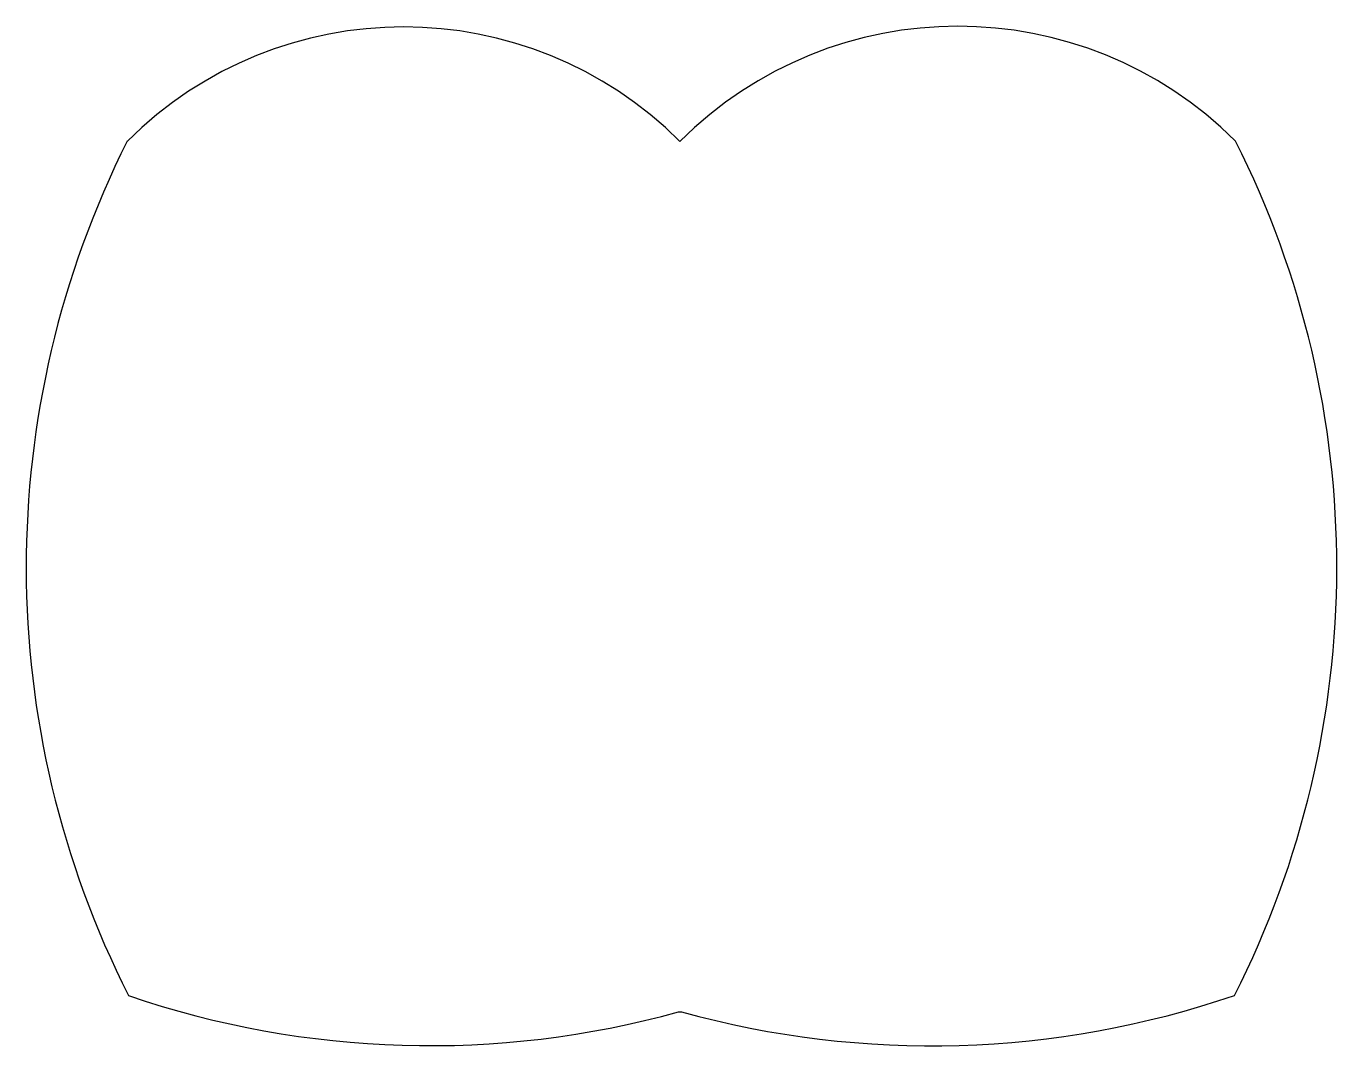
# Model space of a CAD drawing. Header units: millimetres. Extents: x 13.5 to 26.5, y 4.9 to 15.1.
import ezdxf

# ---------------------------------------------------------------- set-up
doc = ezdxf.new("R2010")
doc.units = ezdxf.units.MM
doc.layers.add('Corte exterior', color=1, linetype='Continuous', true_color=0xff0000)
doc.layers.add('grabado linea medio', color=3, linetype='Continuous', true_color=0x00ff00)

msp = doc.modelspace()

# ---------------------------------------------------------------- linework, layer by layer
at = {"layer": 'Corte exterior'}
msp.add_line((19.969, 5.267), (20.001, 5.267), dxfattribs=at)
for centre, radius, start, end in [((17.496, 14.195), 9.265, 251.1283, 285.4802), ((22.487, 14.248), 9.319, 254.5279, 288.8799)]:
    msp.add_arc(centre, radius, start, end, dxfattribs=at)
at = {"layer": 'grabado linea medio'}
for centre, radius, start, end in [((17.235, 11.181), 3.888, 45, 135), ((22.75, 11.167), 3.909, 45.018, 135.018), ((22.913, 9.693), 9.433, 153.3041, 206.8758), ((17.087, 9.692), 9.433, 333.1422, 26.7139)]:
    msp.add_arc(centre, radius, start, end, dxfattribs=at)

doc.saveas('drawing.dxf')
